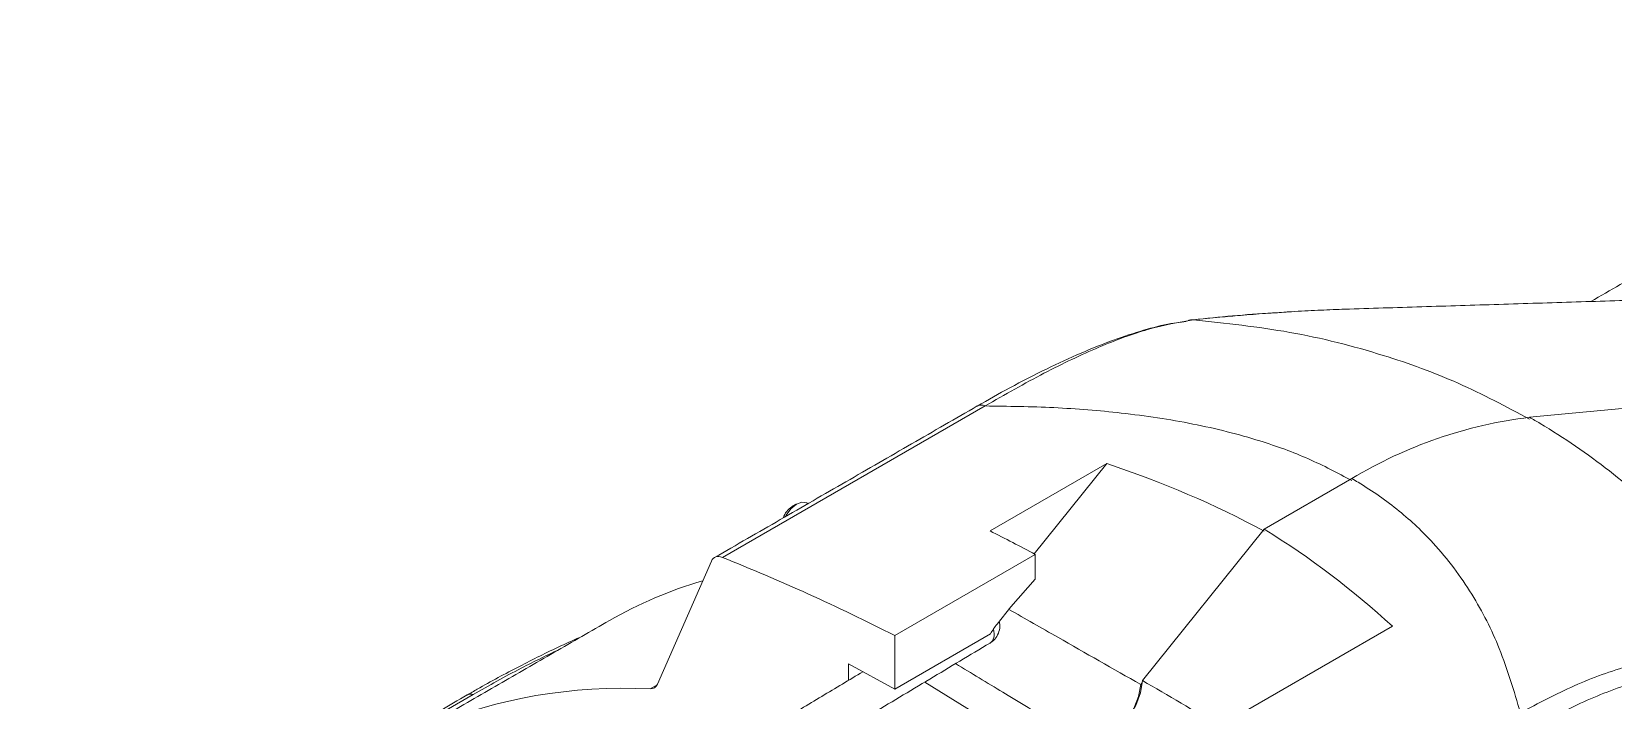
# Model space of a CAD drawing. Extents: x 12.1 to 108.7, y 1 to 80.4.
# Drawn here: x 65.868 to 70.726, y 61.106 to 63.162 of the extents above; entities that cross this region are included whole.
import ezdxf

# ---------------------------------------------------------------- set-up
doc = ezdxf.new("R2010")
doc.units = 0
doc.header["$MEASUREMENT"] = 0
doc.linetypes.add('SLD-Solid', pattern=[0])
doc.layers.add('OBJECT', color=7, linetype='CONTINUOUS')

msp = doc.modelspace()

# ---------------------------------------------------------------- linework, layer by layer
at = {"layer": 'OBJECT', "linetype": 'SLD-Solid', "lineweight": 15}
for p, q in [((71.7206, 62.0944), (70.4686, 61.9764)), ((68.7963, 62.0112), (67.9898, 61.5455)), ((69.1704, 61.834), (68.8117, 61.6269)), ((69.1704, 61.834), (68.9472, 61.5564)), ((69.9228, 61.7878), (69.6536, 61.6324)), ((69.6536, 61.6324), (69.2796, 61.1672)), ((68.9507, 61.5545), (68.5193, 61.3055)), ((68.9507, 61.4792), (68.9507, 61.5545)), ((67.9563, 61.5343), (67.7901, 61.1555)), ((68.8758, 61.3934), (68.9507, 61.4792)), ((68.8336, 61.3408), (68.8758, 61.3934)), ((68.5193, 61.1409), (68.813, 61.3104)), ((68.5193, 61.3055), (68.5193, 61.1409)), ((70.0472, 61.3339), (69.258, 60.8783)), ((68.3766, 61.2189), (68.5193, 61.1409)), ((68.3766, 61.2189), (68.3766, 61.1675)), ((68.611, 61.1623), (68.995, 60.9248)), ((69.2791, 61.1605), (69.2745, 61.1548)), ((67.2248, 61.1244), (65.8872, 60.3523)), ((67.7682, 61.1416), (67.7893, 61.1538))]:
    msp.add_line(p, q, dxfattribs=at)
at = {"layer": 'OBJECT', "linetype": 'SLD-Solid', "lineweight": 15, "flags": 128}
for points in [[(68.249, 61.7129), (68.2484, 61.7133), (68.2339, 61.7156), (68.2169, 61.7094), (68.2001, 61.6954), (68.186, 61.6758), (68.1834, 61.671)], [(69.2796, 61.1672), (69.2733, 61.1293), (69.2591, 61.0902), (69.238, 61.0529), (69.2116, 61.0204), (69.1822, 60.9951), (69.1519, 60.9792), (69.1232, 60.9738), (69.0983, 60.9794)], [(69.2745, 61.1548), (69.2677, 61.1185), (69.2534, 61.0814), (69.2327, 61.0463), (69.2073, 61.0159), (69.1791, 60.9927), (69.1504, 60.9784), (69.1233, 60.9741), (69.1, 60.9802)]]:
    msp.add_lwpolyline(points, dxfattribs=at)
at = {"layer": 'OBJECT', "linetype": 'SLD-Solid', "lineweight": 15}
for centre, radius, start, end in [((68.7845, 61.9872), 0.0267, 63.6352, 116.6925), ((70.6316, 60.6204), 1.3657, 96.8551, 121.2637), ((68.2375, 61.6477), 0.0637, 122.093, 162.1746), ((68.2986, 60.2127), 1.3139, 106.3041, 119.9464), ((68.9914, 61.2116), 0.204, 140.6987, 151.025), ((67.2175, 61.1012), 0.0244, 72.5589, 118.126)]:
    msp.add_arc(centre, radius, start, end, dxfattribs=at)
for centre, major_axis, ratio, start_param, end_param in [((59.8556, 49.4379), (10.3016, 11.8412), 0.415023, 0.093462, 0.171039), ((69.2425, 54.8568), (-3.8966, 6.9876), 0.567218, 5.55882, 5.583873), ((59.8556, 49.4439), (10.1086, 11.9632), 0.406256, 6.265796, 6.343373), ((67.996, 61.4935), (-0.0304, 0.0517), 0.582398, 5.639236, 6.68191), ((68.8188, 54.6122), (-4.0525, 6.8978), 0.582398, 5.545952, 5.639236), ((68.7782, 61.3353), (-0.0341, 0.0524), 0.58884, 3.120378, 4.171255), ((68.9162, 57.6121), (-1.9629, 3.3411), 0.582398, 5.921776, 6.499905), ((67.7504, 61.1963), (-0.0304, 0.0517), 0.582398, 2.780183, 3.540318)]:
    msp.add_ellipse(centre, major_axis=major_axis, ratio=ratio, start_param=start_param, end_param=end_param, dxfattribs=at)
for points in [[(72.0936, 63.162), (70.6565, 62.3323)], [(70.8635, 62.3388), (69.9152, 62.3091)], [(68.7725, 62.0111), (67.9657, 61.5453)], [(68.2178, 61.7098), (68.2036, 61.7017)], [(68.2525, 61.7109), (68.249, 61.7129)], [(67.6427, 61.3513), (66.962, 60.9583)], [(68.0707, 60.8384), (68.8116, 61.2825)], [(68.4215, 61.1944), (67.9141, 60.8903)], [(67.206, 61.1227), (65.8684, 60.3505)]]:
    msp.add_open_spline(points, degree=1, dxfattribs=at)
for points, knots in [([(69.4357, 62.2758), (69.3905, 62.268), (69.303, 62.253), (69.146, 62.1941), (68.9785, 62.1154), (68.8573, 62.046), (68.7963, 62.0112)], [0, 0, 0, 0, 0.257109, 0.497626, 0.747109, 1, 1, 1, 1]), ([(69.7049, 62.2983), (69.6914, 62.2977), (69.5945, 62.2929), (69.5009, 62.2829), (69.4203, 62.2743)], [0, 0, 0, 0, 0.139704, 1, 1, 1, 1]), ([(69.4204, 62.274), (69.4216, 62.2745), (69.4266, 62.2762), (69.4318, 62.2759), (69.4357, 62.2758)], [0, 0, 0, 0, 0.251886, 1, 1, 1, 1]), ([(69.9152, 62.309), (69.9047, 62.3087), (69.8694, 62.3077), (69.8068, 62.3048), (69.7499, 62.3018), (69.6997, 62.2984), (69.6505, 62.2953), (69.5851, 62.2901), (69.5107, 62.2836), (69.4629, 62.2786), (69.4357, 62.2758)], [0, 0, 0, 0, 0.066887, 0.223869, 0.390796, 0.420507, 0.534928, 0.695491, 0.826994, 1, 1, 1, 1]), ([(69.4357, 62.2758), (69.5354, 62.2653), (69.7357, 62.2441), (70.0067, 62.1751), (70.2531, 62.0856), (70.3965, 62.0089), (70.4686, 61.9704)], [0, 0, 0, 0, 0.268577, 0.539944, 0.768997, 1, 1, 1, 1]), ([(69.4144, 62.2713), (69.4096, 62.2706), (69.3939, 62.2682), (69.3523, 62.263), (69.2826, 62.2445), (69.1907, 62.2146), (69.091, 62.1746), (68.9845, 62.1255), (68.878, 62.071), (68.8057, 62.0298), (68.7724, 62.0107)], [0, 0, 0, 0, 0.0266833, 0.0872419, 0.2339568, 0.3849839, 0.5399383, 0.6986796, 0.8608613, 1, 1, 1, 1]), ([(69.9228, 61.7818), (69.8792, 61.805), (69.7913, 61.8516), (69.6278, 61.9107), (69.4357, 61.9592), (69.2222, 61.991), (69.0081, 62.0083), (68.867, 62.0102), (68.7963, 62.0112)], [0, 0, 0, 0, 0.1415139, 0.2850808, 0.4695169, 0.6568237, 0.8279178, 1, 1, 1, 1]), ([(70.4686, 61.9764), (70.4793, 61.9701), (70.5645, 61.9203), (70.7174, 61.8151), (70.9088, 61.6459), (71.0794, 61.4582), (71.1738, 61.3203), (71.2212, 61.251)], [0, 0, 0, 0, 0.03531, 0.279992, 0.527063, 0.762577, 1, 1, 1, 1]), ([(70.4401, 61.0682), (70.4207, 61.1347), (70.3839, 61.2602), (70.2954, 61.4355), (70.1907, 61.5769), (70.0703, 61.6907), (69.9812, 61.7536), (69.9292, 61.7841), (69.9228, 61.7878)], [0, 0, 0, 0, 0.240479, 0.454731, 0.672309, 0.824146, 0.978337, 1, 1, 1, 1]), ([(68.8696, 61.3857), (68.9197, 61.3572), (69.0547, 61.2802), (69.1896, 61.2032), (69.2745, 61.1548)], [0, 0, 0, 0, 0.370789, 1, 1, 1, 1]), ([(67.5598, 61.3034), (67.5375, 61.2935), (67.4705, 61.2637), (67.3629, 61.2092), (67.2673, 61.1588), (67.2166, 61.1286), (67.2064, 61.1226)], [0, 0, 0, 0, 0.175372, 0.52665, 0.904898, 1, 1, 1, 1]), ([(68.811, 61.2831), (68.8136, 61.2844), (68.8224, 61.2888), (68.8336, 61.3027), (68.8414, 61.3227), (68.8432, 61.3393), (68.8402, 61.3473), (68.8397, 61.3485)], [0, 0, 0, 0, 0.111344, 0.383173, 0.666036, 0.952433, 1, 1, 1, 1]), ([(67.496, 61.2665), (67.4541, 61.2463), (67.3591, 61.2005), (67.273, 61.1517), (67.2248, 61.1244)], [0, 0, 0, 0, 0.441126, 1, 1, 1, 1]), ([(70.4401, 61.0682), (70.4951, 61.0972), (70.6054, 61.1553), (70.771, 61.2153), (70.929, 61.2507), (71.0781, 61.2645), (71.1733, 61.2556), (71.2212, 61.251)], [0, 0, 0, 0, 0.218089, 0.438109, 0.636555, 0.817195, 1, 1, 1, 1]), ([(68.7058, 61.2191), (68.7543, 61.1897), (68.8857, 61.1101), (69.0171, 61.0305), (69.1, 60.9802)], [0, 0, 0, 0, 0.368954, 1, 1, 1, 1]), ([(71.2298, 61.2034), (71.1592, 61.2081), (71.0159, 61.2176), (70.8156, 61.1734), (70.6337, 61.1059), (70.527, 61.048), (70.4733, 61.0189)], [0, 0, 0, 0, 0.2762007, 0.5603853, 0.779105, 1, 1, 1, 1]), ([(69.5175, 61.028), (69.5172, 61.0282), (69.4379, 61.0746), (69.3586, 61.121), (69.2796, 61.1672)], [0, 0, 0, 0, 0.003938, 1, 1, 1, 1])]:
    msp.add_open_spline(points, degree=3, knots=knots, dxfattribs=at)

doc.saveas('drawing.dxf')
